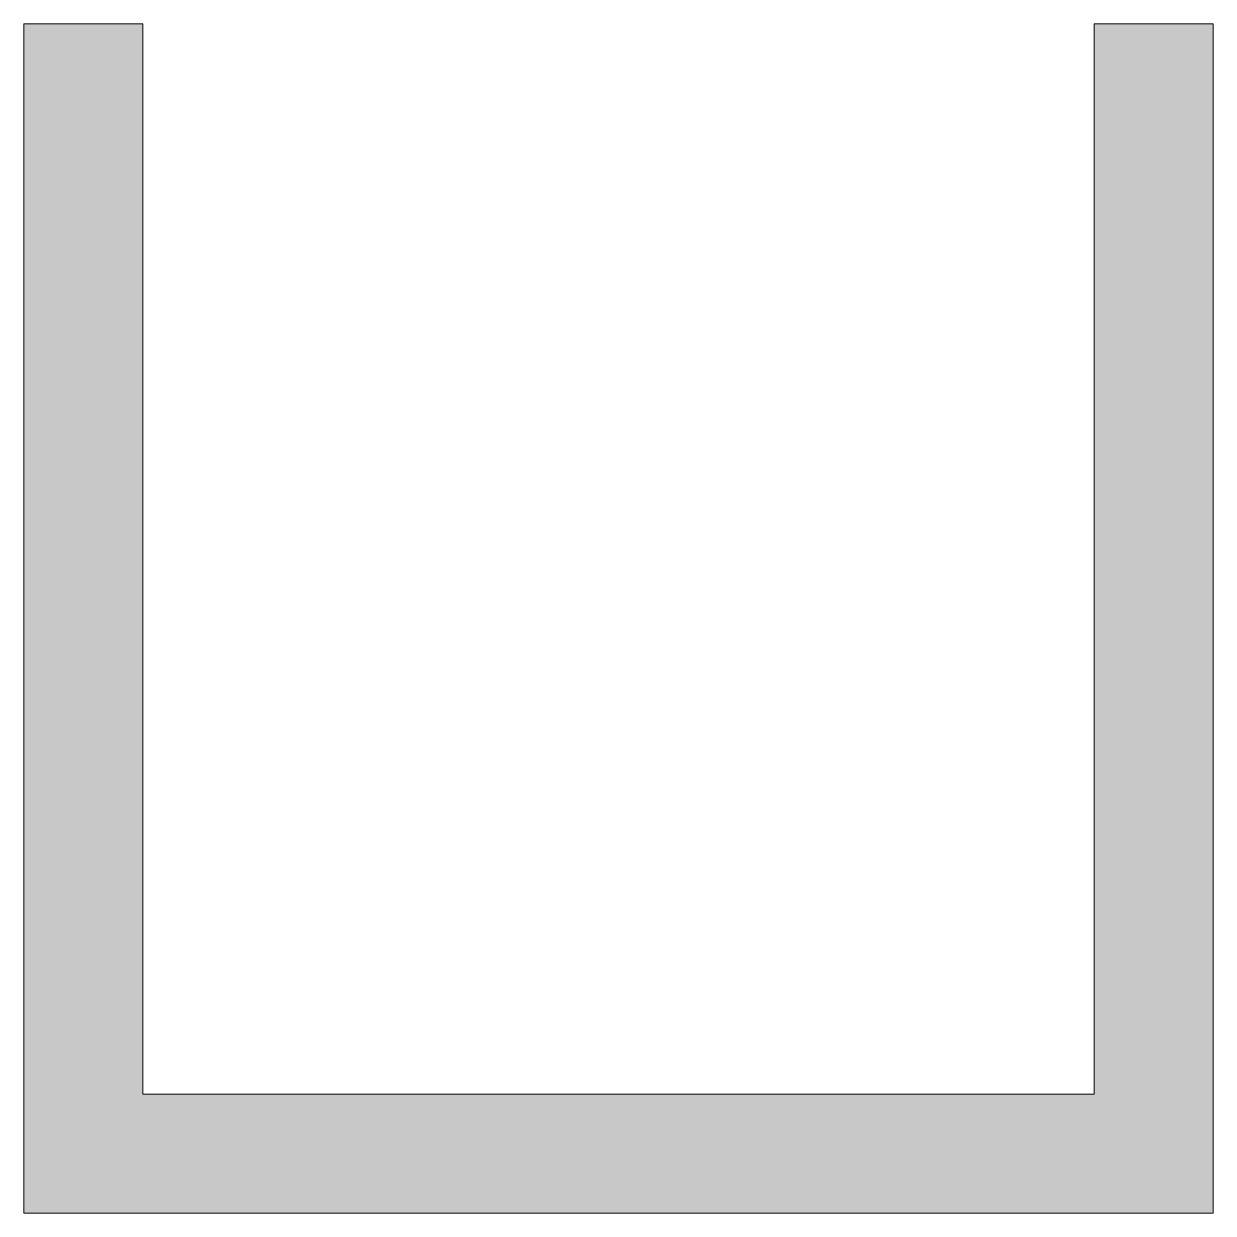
# Model space of a CAD drawing. Header units: metres. Extents: x -10 to 10, y 0 to 20.
import ezdxf

# ---------------------------------------------------------------- set-up
doc = ezdxf.new("R2010")
doc.units = ezdxf.units.M
doc.layers.add('A-DETL-GENF', color=92, linetype='Continuous', lineweight=18)

# ---------------------------------------------------------------- blocks, each defined once
blk = doc.blocks.new('30 alum U-profiel - 20x20x20x2-1518058-00_0 Basismaterialen')
at = {"layer": 'A-DETL-GENF', "lineweight": 13}
blk.add_hatch(color=256, dxfattribs=at).paths.add_polyline_path([(-10, 0), (10, 0), (10, 20), (8, 20), (8, 2), (-8, 2), (-8, 20), (-10, 20), (-10, 2.542)])
for p, q in [((-8, 20), (-10, 20)), ((-10, 20), (-10, 0)), ((-8, 2), (-8, 20)), ((10, 20), (8, 20)), ((8, 20), (8, 2)), ((10, 0), (10, 20)), ((8, 2), (-8, 2)), ((-10, 0), (10, 0))]:
    blk.add_line(p, q, dxfattribs=at)

msp = doc.modelspace()

# ---------------------------------------------------------------- block references
msp.add_blockref('30 alum U-profiel - 20x20x20x2-1518058-00_0 Basismaterialen', (0, 0))

doc.saveas('drawing.dxf')
